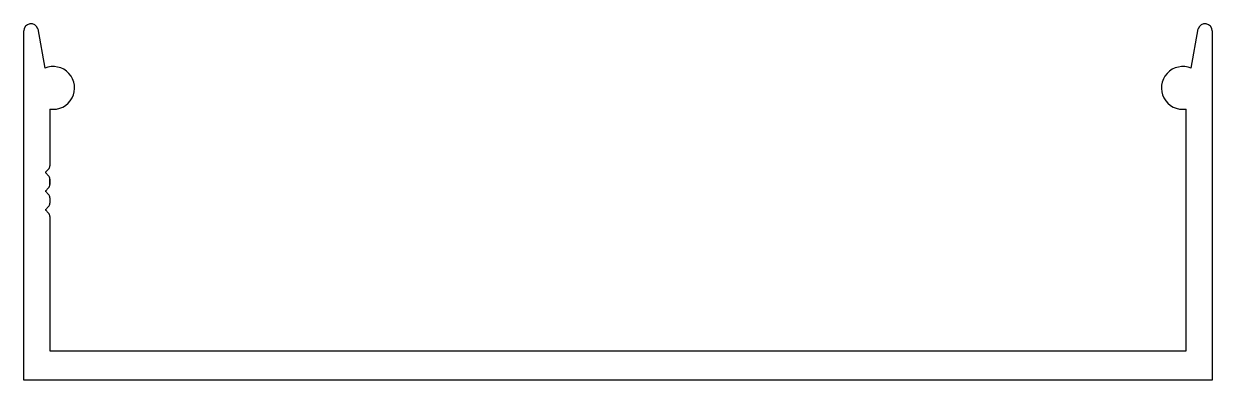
# Model space of a CAD drawing. Extents: x -32 to 31.5, y 0.1 to 19.1.
import ezdxf

# ---------------------------------------------------------------- set-up
doc = ezdxf.new("R2010")
doc.units = 0
doc.layers.add('1', color=7, linetype='CONTINUOUS')

msp = doc.modelspace()

# ---------------------------------------------------------------- linework, layer by layer
at = {"layer": '1', "linetype": 'CONTINUOUS'}
for p, q in [((-32.034, 0.078), (-32.034, 18.747)), ((-31.289, 18.859), (-30.916, 16.747)), ((30.348, 16.747), (30.721, 18.859)), ((31.466, 18.747), (31.466, 0.078)), ((-30.635, 14.57), (-30.635, 11.537)), ((30.068, 1.653), (30.068, 14.57)), ((-30.635, 11.537), (-30.635, 11.537)), ((-30.709, 11.36), (-30.88, 11.189)), ((-30.88, 11.178), (-30.709, 11.007)), ((-30.635, 10.83), (-30.635, 10.537)), ((-30.635, 10.537), (-30.635, 10.83)), ((-30.635, 10.83), (-30.635, 10.537)), ((-30.635, 10.537), (-30.635, 10.83)), ((-30.635, 10.83), (-30.635, 10.537)), ((-30.709, 10.36), (-30.88, 10.189)), ((-30.88, 10.178), (-30.709, 10.007)), ((-30.635, 9.83), (-30.635, 9.537)), ((-30.709, 9.36), (-30.88, 9.189)), ((-30.88, 9.178), (-30.709, 9.007)), ((-30.635, 8.83), (-30.635, 1.653)), ((-30.635, 1.653), (30.068, 1.653)), ((31.466, 0.078), (-32.034, 0.078))]:
    msp.add_line(p, q, dxfattribs=at)
for centre, radius, start, end in [((-31.653, 18.747), 0.381, 16.98449, 180.00019), ((31.085, 18.747), 0.381, 359.99981, 163.01551), ((-30.459, 15.699), 1.143, 261.12849, 113.57132), ((29.891, 15.699), 1.143, 66.42868, 278.87151), ((-30.885, 11.537), 0.25, 315, 360), ((-30.874, 11.183), 0.008, 135, 225), ((-30.885, 10.83), 0.25, 0, 45), ((-30.874, 10.183), 0.008, 135, 225), ((-30.885, 10.537), 0.25, 315, 360), ((-30.885, 9.83), 0.25, 360, 45), ((-30.885, 9.537), 0.25, 315, 360), ((-30.874, 9.184), 0.008, 135, 225), ((-30.885, 8.83), 0.25, 0, 45)]:
    msp.add_arc(centre, radius, start, end, dxfattribs=at)

doc.saveas('drawing.dxf')
